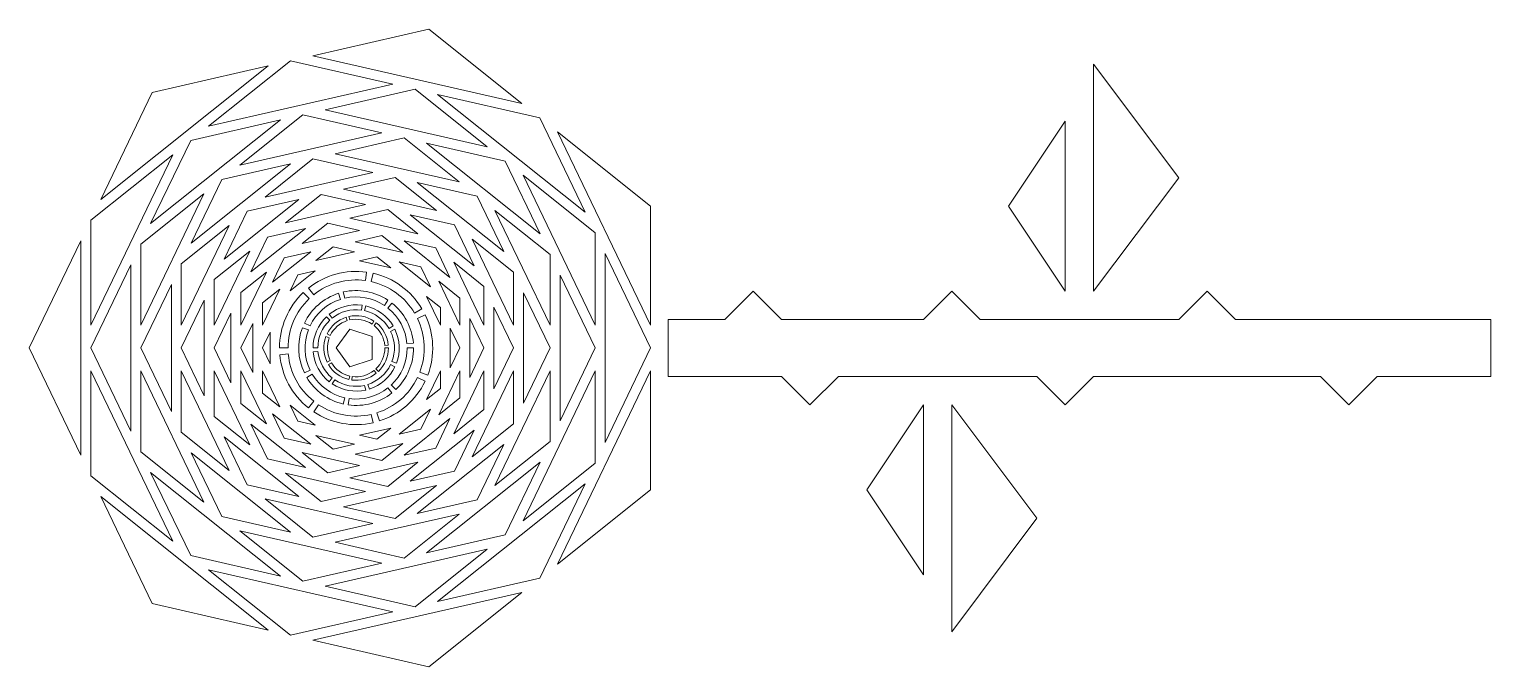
# Model space of a CAD drawing. Header units: millimetres. Extents: x -115 to 400, y -112 to 112.
import ezdxf

# ---------------------------------------------------------------- set-up
doc = ezdxf.new("R2010")
doc.units = ezdxf.units.MM
doc.layers.add('Flower', color=1, linetype='CONTINUOUS', lineweight=0, true_color=0xff0000)
doc.layers.add('Stem', color=3, linetype='CONTINUOUS', lineweight=0, true_color=0x00ff00)

msp = doc.modelspace()

# ---------------------------------------------------------------- linework, layer by layer
at = {"layer": 'Flower'}
for p, q in [((-15.24, 103.02), (25.64, 112.35)), ((25.64, 112.35), (58.43, 86.2)), ((-30.97, 99.43), (-90.04, 52.32)), ((-71.85, 90.1), (-30.97, 99.43)), ((-23.1, 101.22), (-52.02, 78.17)), ((12.95, 92.99), (-23.1, 101.22)), ((58.43, 86.2), (-15.24, 103.02)), ((-52.02, 78.17), (12.95, 92.99)), ((-90.04, 52.32), (-71.85, 90.1)), ((20.82, 91.2), (-10.89, 83.96)), ((46.24, 70.92), (20.82, 91.2)), ((64.73, 81.17), (28.68, 89.4)), ((28.68, 89.4), (80.78, 47.86)), ((-10.89, 83.96), (46.24, 70.92)), ((-72.43, 43.84), (-26.62, 80.37)), ((-26.62, 80.37), (-58.32, 73.14)), ((-18.75, 82.17), (-41.04, 64.4)), ((9.03, 75.83), (-18.75, 82.17)), ((80.78, 47.86), (64.73, 81.17)), ((-58.32, 73.14), (-72.43, 43.84)), ((-41.04, 64.4), (9.03, 75.83)), ((16.9, 74.03), (-7.36, 68.49)), ((36.35, 58.52), (16.9, 74.03)), ((52.55, 65.89), (24.76, 72.24)), ((24.76, 72.24), (64.91, 40.21)), ((71.04, 76.14), (103.83, 50)), ((103.83, 8.07), (71.04, 76.14)), ((-93.54, 8.07), (-64.63, 68.11)), ((-64.63, 68.11), (-93.54, 45.05)), ((-7.36, 68.49), (36.35, 58.52)), ((-58.14, 36.95), (-23.09, 64.9)), ((-23.09, 64.9), (-47.34, 59.37)), ((-15.22, 66.7), (-32.12, 53.22)), ((-32.12, 53.22), (5.85, 61.89)), ((5.85, 61.89), (-15.22, 66.7)), ((64.91, 40.21), (52.55, 65.89)), ((-47.34, 59.37), (-58.14, 36.95)), ((13.72, 60.09), (-4.49, 55.94)), ((28.32, 48.45), (13.72, 60.09)), ((42.66, 53.49), (21.58, 58.3)), ((21.58, 58.3), (52.03, 34.01)), ((84.28, 40.59), (58.85, 60.86)), ((58.85, 60.86), (84.28, 8.07)), ((-75.93, 8.07), (-53.65, 54.34)), ((-53.65, 54.34), (-75.93, 36.57)), ((-46.54, 31.36), (-20.22, 52.35)), ((-20.22, 52.35), (-38.43, 48.19)), ((-12.36, 54.14), (-24.89, 44.15)), ((3.27, 50.58), (-12.36, 54.14)), ((-4.49, 55.94), (28.32, 48.45)), ((52.03, 34.01), (42.66, 53.49)), ((-38.43, 48.19), (-46.54, 31.36)), ((-24.89, 44.15), (3.27, 50.58)), ((11.13, 48.78), (-2.17, 45.74)), ((21.8, 40.27), (11.13, 48.78)), ((34.63, 43.42), (19, 46.99)), ((19, 46.99), (41.58, 28.98)), ((68.41, 32.95), (48.96, 48.46)), ((48.96, 48.46), (68.41, 8.07)), ((103.83, 50), (103.83, 8.07)), ((-93.54, 45.05), (-93.54, 8.07)), ((-61.64, 8.07), (-44.74, 43.16)), ((-44.74, 43.16), (-61.64, 29.68)), ((-37.12, 26.83), (-17.9, 42.15)), ((-17.9, 42.15), (-31.2, 39.12)), ((-10.03, 43.95), (-19.02, 36.78)), ((-19.02, 36.78), (1.17, 41.39)), ((1.17, 41.39), (-10.03, 43.95)), ((-2.17, 45.74), (21.8, 40.27)), ((41.58, 28.98), (34.63, 43.42)), ((-115.24, 0), (-97.04, 37.78)), ((-97.04, 37.78), (-97.04, -37.78)), ((-75.93, 36.57), (-75.93, 8.07)), ((-31.2, 39.12), (-37.12, 26.83)), ((9.04, 39.6), (-0.28, 37.47)), ((-0.28, 37.47), (16.51, 33.64)), ((16.51, 33.64), (9.04, 39.6)), ((28.11, 35.25), (16.9, 37.8)), ((16.9, 37.8), (33.09, 24.89)), ((55.53, 26.74), (40.93, 38.39)), ((40.93, 38.39), (55.53, 8.07)), ((84.28, 8.07), (84.28, 40.59)), ((-50.04, 8.07), (-37.5, 34.09)), ((-37.5, 34.09), (-50.04, 24.1)), ((-29.47, 23.15), (-16.01, 33.88)), ((-25.32, 31.75), (-29.47, 23.15)), ((-16.01, 33.88), (-25.32, 31.75)), ((-8.14, 35.68), (-14.25, 30.81)), ((-14.25, 30.81), (-0.53, 33.94)), ((-0.53, 33.94), (-8.14, 35.68)), ((7.34, 32.14), (1.25, 30.75)), ((12.21, 28.25), (7.34, 32.14)), ((33.09, 24.89), (28.11, 35.25)), ((68.41, 8.07), (68.41, 32.95)), ((103.83, 0), (87.78, 33.32)), ((87.78, 33.32), (87.78, -33.32)), ((-79.43, 29.3), (-93.54, 0)), ((-79.43, -29.3), (-79.43, 29.3)), ((-61.64, 29.68), (-61.64, 8.07)), ((-40.62, 8.07), (-31.63, 26.73)), ((-31.63, 26.73), (-40.62, 19.56)), ((-23.26, 20.16), (-14.47, 27.16)), ((-20.56, 25.78), (-23.26, 20.16)), ((-14.47, 27.16), (-20.56, 25.78)), ((1.25, 30.75), (12.21, 28.25)), ((3.69, 26.75), (3.28, 23.77)), ((6.01, 26.32), (5.34, 23.4)), ((22.82, 28.61), (15.2, 30.35)), ((15.2, 30.35), (26.2, 21.57)), ((26.2, 21.57), (22.82, 28.61)), ((45.08, 21.71), (34.41, 30.22)), ((34.41, 30.22), (45.08, 8.07)), ((55.53, 8.07), (55.53, 26.74)), ((-65.14, 22.42), (-75.93, 0)), ((-65.14, -22.42), (-65.14, 22.42)), ((-50.04, 24.1), (-50.04, 8.07)), ((-32.97, 8.07), (-26.86, 20.75)), ((-26.86, 20.75), (-32.97, 15.88)), ((-16.83, 21.11), (-14.96, 18.76)), ((36.59, 17.62), (29.12, 23.58)), ((29.12, 23.58), (36.59, 8.07)), ((45.08, 8.07), (45.08, 21.71)), ((84.28, 0), (71.91, 25.68)), ((71.91, 25.68), (71.91, -25.68)), ((-53.54, 16.83), (-61.64, 0)), ((-53.54, -16.83), (-53.54, 16.83)), ((-40.62, 19.56), (-40.62, 8.07)), ((-32.97, 15.88), (-32.97, 8.07)), ((-18.61, 19.56), (-16.54, 17.39)), ((-6.21, 19.27), (-5.52, 17.13)), ((-4.51, 19.74), (-4.01, 17.55)), ((11.2, 16.87), (9.95, 15)), ((12.63, 15.83), (11.22, 14.07)), ((29.7, 14.3), (24.83, 18.19)), ((24.83, 18.19), (29.7, 8.07)), ((36.59, 8.07), (36.59, 17.62)), ((68.41, 0), (59.03, 19.48)), ((59.03, 19.48), (59.03, -19.48)), ((-44.12, 12.29), (-50.04, 0)), ((-44.12, -12.29), (-44.12, 12.29)), ((-10.47, 11), (-9.3, 9.78)), ((-9.47, 11.87), (-8.42, 10.55)), ((-3.49, 10.84), (-3.1, 9.64)), ((-2.53, 11.11), (-2.25, 9.87)), ((2.08, 15.04), (1.85, 13.37)), ((3.38, 14.81), (3, 13.16)), ((23.21, 13.79), (20.63, 12.26)), ((24.33, 11.71), (21.62, 10.41)), ((29.7, 8.07), (29.7, 14.3)), ((45.08, 0), (40.09, 10.35)), ((40.09, 10.35), (40.09, -10.35)), ((55.53, 0), (48.58, 14.44)), ((48.58, 14.44), (48.58, -14.44)), ((-36.47, 8.61), (-40.62, 0)), ((-36.47, -8.61), (-36.47, 8.61)), ((-30.26, 5.62), (-32.97, 0)), ((-30.26, -5.62), (-30.26, 5.62)), ((-18.94, 7.16), (-16.84, 6.37)), ((-18.24, 8.79), (-16.22, 7.81)), ((-2.16, 6.66), (-7, 0)), ((5.66, 4.11), (-2.16, 6.66)), ((6.3, 9.49), (5.6, 8.44)), ((7.1, 8.91), (6.31, 7.92)), ((13.06, 7.76), (11.61, 6.9)), ((13.68, 6.59), (12.16, 5.86)), ((36.59, 0), (33.2, 7.04)), ((33.2, 7.04), (33.2, -7.04)), ((-97.04, -37.78), (-115.24, 0)), ((-93.54, 0), (-79.43, -29.3)), ((-75.93, 0), (-65.14, -22.42)), ((-61.64, 0), (-53.54, -16.83)), ((-50.04, 0), (-44.12, -12.29)), ((-40.62, 0), (-36.47, -8.61)), ((-32.97, 0), (-30.26, -5.62)), ((-27, 0), (-24, 0)), ((-10.65, 4.03), (-9.47, 3.58)), ((-10.26, 4.94), (-9.12, 4.39)), ((-7, 0), (-2.16, -6.66)), ((5.66, -4.11), (5.66, 4.11)), ((11.35, 0.99), (10.09, 0.88)), ((20.17, 1.76), (17.93, 1.57)), ((-26.9, -2.35), (-23.91, -2.09)), ((-15.19, 0), (-13.5, 0)), ((-15.13, -1.32), (-13.45, -1.18)), ((-10.26, -4.94), (-9.12, -4.39)), ((-2.16, -6.66), (5.66, -4.11)), ((11.39, 0), (10.12, 0)), ((14.21, -5.37), (12.63, -4.78)), ((20.25, 0), (18, 0)), ((33.2, -7.04), (36.59, 0)), ((40.09, -10.35), (45.08, 0)), ((48.58, -14.44), (55.53, 0)), ((59.03, -19.48), (68.41, 0)), ((71.91, -25.68), (84.28, 0)), ((87.78, -33.32), (103.83, 0)), ((-64.63, -68.11), (-93.54, -8.07)), ((-93.54, -8.07), (-93.54, -45.05)), ((-53.65, -54.34), (-75.93, -8.07)), ((-75.93, -8.07), (-75.93, -36.57)), ((-44.74, -43.16), (-61.64, -8.07)), ((-61.64, -8.07), (-61.64, -29.68)), ((-37.5, -34.09), (-50.04, -8.07)), ((-50.04, -8.07), (-50.04, -24.1)), ((-31.63, -26.73), (-40.62, -8.07)), ((-40.62, -8.07), (-40.62, -19.56)), ((-26.86, -20.75), (-32.97, -8.07)), ((-32.97, -8.07), (-32.97, -15.88)), ((-18.24, -8.79), (-16.22, -7.81)), ((-17.41, -10.34), (-15.48, -9.19)), ((-9.79, -5.82), (-8.7, -5.17)), ((-2.53, -11.11), (-2.25, -9.87)), ((-1.56, -11.28), (-1.38, -10.03)), ((7.1, -8.91), (6.31, -7.92)), ((7.85, -8.25), (6.98, -7.34)), ((13.68, -6.59), (12.16, -5.86)), ((25.25, -9.55), (22.45, -8.49)), ((29.7, -8.07), (24.83, -18.19)), ((36.59, -8.07), (29.12, -23.58)), ((29.7, -14.3), (29.7, -8.07)), ((45.08, -8.07), (34.41, -30.22)), ((36.59, -17.62), (36.59, -8.07)), ((55.53, -8.07), (40.93, -38.39)), ((45.08, -21.71), (45.08, -8.07)), ((68.41, -8.07), (48.96, -48.46)), ((55.53, -26.74), (55.53, -8.07)), ((84.28, -8.07), (58.85, -60.86)), ((68.41, -32.95), (68.41, -8.07)), ((71.04, -76.14), (103.83, -8.07)), ((84.28, -40.59), (84.28, -8.07)), ((103.83, -8.07), (103.83, -50)), ((-9.47, -11.87), (-8.42, -10.55)), ((-8.4, -12.65), (-7.47, -11.25)), ((3.38, -14.81), (3, -13.16)), ((4.66, -14.46), (4.14, -12.85)), ((12.63, -15.83), (11.22, -14.07)), ((13.96, -14.67), (12.41, -13.04)), ((24.33, -11.71), (21.62, -10.41)), ((24.83, -18.19), (29.7, -14.3)), ((-40.62, -19.56), (-31.63, -26.73)), ((-32.97, -15.88), (-26.86, -20.75)), ((-14.47, -27.16), (-23.26, -20.16)), ((-23.26, -20.16), (-20.56, -25.78)), ((-16.83, -21.11), (-14.96, -18.76)), ((-14.93, -22.5), (-13.27, -20)), ((-4.51, -19.74), (-4.01, -17.55)), ((-2.77, -20.06), (-2.46, -17.83)), ((29.12, -23.58), (36.59, -17.62)), ((-50.04, -24.1), (-37.5, -34.09)), ((-16.01, -33.88), (-29.47, -23.15)), ((-29.47, -23.15), (-25.32, -31.75)), ((6.01, -26.32), (5.34, -23.4)), ((8.28, -25.7), (7.36, -22.84)), ((26.2, -21.57), (15.2, -30.35)), ((33.09, -24.89), (16.9, -37.8)), ((22.82, -28.61), (26.2, -21.57)), ((28.11, -35.25), (33.09, -24.89)), ((34.41, -30.22), (45.08, -21.71)), ((-61.64, -29.68), (-44.74, -43.16)), ((-17.9, -42.15), (-37.12, -26.83)), ((-37.12, -26.83), (-31.2, -39.12)), ((-20.56, -25.78), (-14.47, -27.16)), ((-0.53, -33.94), (-14.25, -30.81)), ((-14.25, -30.81), (-8.14, -35.68)), ((12.21, -28.25), (1.25, -30.75)), ((1.25, -30.75), (7.34, -32.14)), ((7.34, -32.14), (12.21, -28.25)), ((15.2, -30.35), (22.82, -28.61)), ((41.58, -28.98), (19, -46.99)), ((34.63, -43.42), (41.58, -28.98)), ((40.93, -38.39), (55.53, -26.74)), ((-20.22, -52.35), (-46.54, -31.36)), ((-46.54, -31.36), (-38.43, -48.19)), ((-25.32, -31.75), (-16.01, -33.88)), ((-8.14, -35.68), (-0.53, -33.94)), ((16.51, -33.64), (-0.28, -37.47)), ((9.04, -39.6), (16.51, -33.64)), ((16.9, -37.8), (28.11, -35.25)), ((52.03, -34.01), (21.58, -58.3)), ((42.66, -53.49), (52.03, -34.01)), ((48.96, -48.46), (68.41, -32.95)), ((-75.93, -36.57), (-53.65, -54.34)), ((-23.09, -64.9), (-58.14, -36.95)), ((-58.14, -36.95), (-47.34, -59.37)), ((-31.2, -39.12), (-17.9, -42.15)), ((1.17, -41.39), (-19.02, -36.78)), ((-19.02, -36.78), (-10.03, -43.95)), ((21.8, -40.27), (-2.17, -45.74)), ((-0.28, -37.47), (9.04, -39.6)), ((11.13, -48.78), (21.8, -40.27)), ((64.91, -40.21), (24.76, -72.24)), ((52.55, -65.89), (64.91, -40.21)), ((58.85, -60.86), (84.28, -40.59)), ((-93.54, -45.05), (-64.63, -68.11)), ((-26.62, -80.37), (-72.43, -43.84)), ((-72.43, -43.84), (-58.32, -73.14)), ((3.27, -50.58), (-24.89, -44.15)), ((-24.89, -44.15), (-12.36, -54.14)), ((-10.03, -43.95), (1.17, -41.39)), ((-2.17, -45.74), (11.13, -48.78)), ((19, -46.99), (34.63, -43.42)), ((-38.43, -48.19), (-20.22, -52.35)), ((-12.36, -54.14), (3.27, -50.58)), ((28.32, -48.45), (-4.49, -55.94)), ((13.72, -60.09), (28.32, -48.45)), ((80.78, -47.86), (28.68, -89.4)), ((64.73, -81.17), (80.78, -47.86)), ((103.83, -50), (71.04, -76.14)), ((-71.85, -90.1), (-90.04, -52.32)), ((-90.04, -52.32), (-30.97, -99.43)), ((5.85, -61.89), (-32.12, -53.22)), ((-32.12, -53.22), (-15.22, -66.7)), ((-4.49, -55.94), (13.72, -60.09)), ((21.58, -58.3), (42.66, -53.49)), ((-47.34, -59.37), (-23.09, -64.9)), ((36.35, -58.52), (-7.36, -68.49)), ((16.9, -74.03), (36.35, -58.52)), ((9.03, -75.83), (-41.04, -64.4)), ((-41.04, -64.4), (-18.75, -82.17)), ((-15.22, -66.7), (5.85, -61.89)), ((24.76, -72.24), (52.55, -65.89)), ((46.24, -70.92), (-10.89, -83.96)), ((-7.36, -68.49), (16.9, -74.03)), ((20.82, -91.2), (46.24, -70.92)), ((-58.32, -73.14), (-26.62, -80.37)), ((-18.75, -82.17), (9.03, -75.83)), ((12.95, -92.99), (-52.02, -78.17)), ((-52.02, -78.17), (-23.1, -101.22)), ((28.68, -89.4), (64.73, -81.17)), ((-15.24, -103.02), (58.43, -86.2)), ((-10.89, -83.96), (20.82, -91.2)), ((58.43, -86.2), (25.64, -112.35)), ((-30.97, -99.43), (-71.85, -90.1)), ((-23.1, -101.22), (12.95, -92.99)), ((25.64, -112.35), (-15.24, -103.02))]:
    msp.add_line(p, q, dxfattribs=at)
for radius, start, end in [(27, 82.1429, 128.5714), (27, 30.7143, 77.1429), (24, 82.1429, 128.5714), (24, 30.7143, 77.1429), (27, 133.5714, 180), (24, 133.5714, 180), (20.25, 107.8571, 154.2857), (18, 107.8571, 154.2857), (20.25, 56.4286, 102.8571), (18, 56.4286, 102.8571), (20.25, 5, 51.4286), (15.19, 133.5714, 180), (11.39, 107.8571, 154.2857), (15.19, 82.1429, 128.5714), (13.5, 82.1429, 128.5714), (11.39, 56.4286, 102.8571), (13.5, 30.7143, 77.1429), (15.19, 30.7143, 77.1429), (18, 5, 51.4286), (24, 339.2857, 25.7143), (27, 339.2857, 25.7143), (20.25, 159.2857, 205.7143), (18, 159.2857, 205.7143), (13.5, 133.5714, 180), (10.13, 107.8571, 154.2857), (10.13, 56.4286, 102.8571), (10.13, 5, 51.4286), (11.39, 5, 51.4286), (13.5, 339.2857, 25.7143), (15.19, 339.2857, 25.7143), (11.39, 159.2857, 205.7143), (10.13, 159.2857, 205.7143), (18, 313.5714, 360), (20.25, 313.5714, 360), (27, 185, 231.4286), (24, 185, 231.4286), (15.19, 185, 231.4286), (13.5, 185, 231.4286), (10.13, 313.5714, 360), (11.39, 313.5714, 360), (18, 210.7143, 257.1429), (11.39, 210.7143, 257.1429), (10.13, 210.7143, 257.1429), (11.39, 262.1429, 308.5714), (10.13, 262.1429, 308.5714), (13.5, 287.8571, 334.2857), (15.19, 287.8571, 334.2857), (20.25, 210.7143, 257.1429), (15.19, 236.4286, 282.8571), (13.5, 236.4286, 282.8571), (18, 262.1429, 308.5714), (24, 287.8571, 334.2857), (27, 287.8571, 334.2857), (24, 236.4286, 282.8571), (20.25, 262.1429, 308.5714), (27, 236.4286, 282.8571)]:
    msp.add_arc((0, 0), radius, start, end, dxfattribs=at)
at = {"layer": 'Stem'}
for p, q in [((260, 20), (260, 100)), ((260, 100), (290, 60)), ((250, 80), (230, 50)), ((250, 20), (250, 80)), ((290, 60), (260, 20)), ((230, 50), (250, 20)), ((130, 10), (140, 20)), ((140, 20), (150, 10)), ((200, 10), (210, 20)), ((210, 20), (220, 10)), ((290, 10), (300, 20)), ((300, 20), (310, 10)), ((110, -10), (110, 10)), ((110, 10), (130, 10)), ((150, 10), (200, 10)), ((220, 10), (290, 10)), ((310, 10), (400, 10)), ((400, 10), (400, -10)), ((150, -10), (110, -10)), ((150, -10), (160, -20)), ((160, -20), (170, -10)), ((240, -10), (170, -10)), ((240, -10), (250, -20)), ((250, -20), (260, -10)), ((340, -10), (260, -10)), ((340, -10), (350, -20)), ((350, -20), (360, -10)), ((400, -10), (360, -10)), ((200, -20), (180, -50)), ((200, -80), (200, -20)), ((210, -20), (210, -100)), ((240, -60), (210, -20)), ((180, -50), (200, -80)), ((210, -100), (240, -60))]:
    msp.add_line(p, q, dxfattribs=at)

doc.saveas('drawing.dxf')
